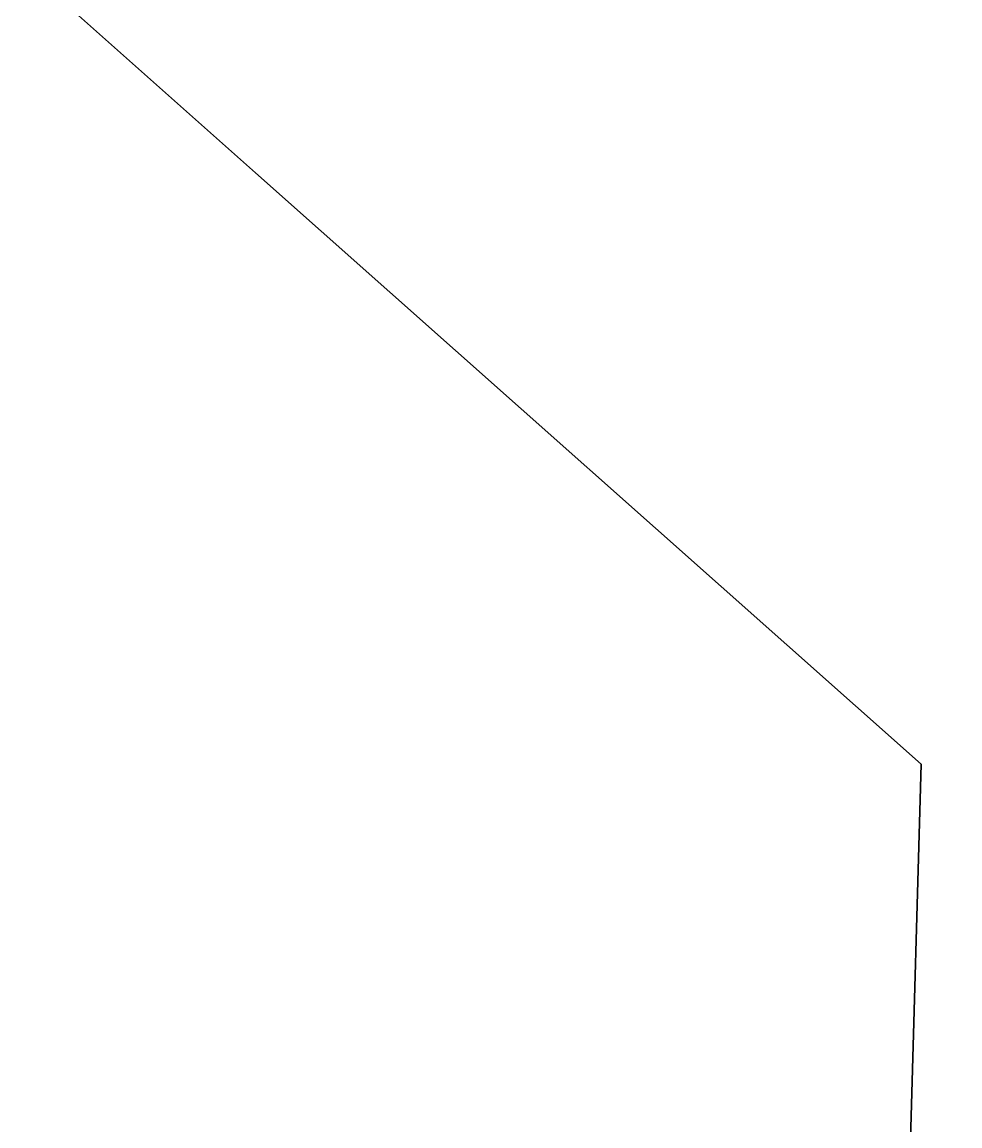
# Model space of a CAD drawing. Header units: millimetres. Extents: x 0 to 1840, y -1118 to 817.
# Drawn here: x 145.021263 to 145.022494, y -461.703703 to -461.702255 of the extents above; entities that cross this region are included whole.
import ezdxf

# ---------------------------------------------------------------- set-up
doc = ezdxf.new("R2010")
doc.units = ezdxf.units.MM
doc.layers.add('Blocks', color=7, linetype='Continuous')
doc.layers.add('Blocks$Outline', color=7, linetype='Continuous', lineweight=35, true_color=0xff3f3f)

# ---------------------------------------------------------------- blocks, each defined once
blk = doc.blocks.new('N02 Office Chair Back')
at = {"layer": 'Blocks$Outline'}
for points, knots in [([(145.0224429, 653.326243), (144.947924, 653.3924239), (144.6717577, 653.6441242), (144.2073618, 654.1108524), (143.7490864, 654.6455261), (143.4930403, 654.979474), (143.408695, 655.0935097)], [-1.19953559, -1.19953559, -1.19953559, -1.19953559, -1.19444444, -1.18055556, -1.16666667, -1.1595561, -1.1595561, -1.1595561, -1.1595561]), ([(285.1346345, 417.9370091), (265.237793, 417.4788037), (245.3409515, 417.0205983), (225.4441099, 416.5623928), (223.87402, 416.6513674), (212.866595, 417.2751413), (196.3555819, 419.9155626), (176.7517456, 433.6191012), (160.1823086, 454.418215), (148.2262198, 489.1974279), (142.1948388, 553.6996488), (143.6881836, 606.315522), (144.7513653, 643.7752122), (144.8417245, 646.9588891), (144.9320837, 650.1425661), (145.0224429, 653.326243)], [0, 0, 0, 0, 59.70635, 59.70635, 59.70635, 64.431904, 92.835775, 108.037966, 135.233907, 171.143155, 216.597136, 328.940201, 328.940201, 328.940201, 338.488171, 338.488171, 338.488171, 338.488171])]:
    blk.add_open_spline(points, degree=3, knots=knots, dxfattribs=at)

msp = doc.modelspace()

# ---------------------------------------------------------------- block references
at = {"layer": 'Blocks'}
msp.add_blockref('N02 Office Chair Back', (0, -1115.0294708), dxfattribs=at)

doc.saveas('drawing.dxf')
